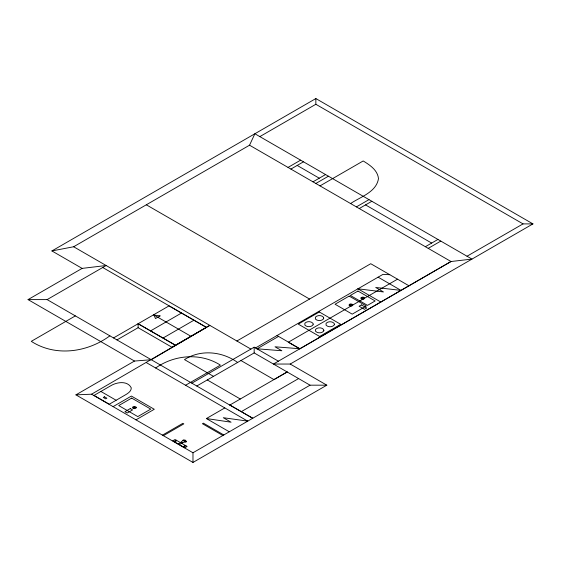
<?xml version="1.0" encoding="UTF-8"?>
<svg xmlns="http://www.w3.org/2000/svg" width="561" height="561" viewBox="0 0 561 561"><rect width="100%" height="100%" fill="white"/><g stroke="black" fill="none" stroke-linecap="round" stroke-linejoin="round"><path stroke-width="0.84" d="M82.123 268.389L28.05 299.602L47.124 299.602L106.148 265.521L82.123 268.389L51.9 250.942L73.638 246.756L249.54 145.201L254.883 133.749L471.983 259.091L451.009 261.517L299.911 348.753L274.995 346.789L281.86 350.758L256.91 348.781M102.719 267.506L206.399 327.365L91.555 394.201L75.917 394.867L192.977 462.446L326.818 385.176L290.212 364.04L273.424 364.04L451.009 261.517L249.54 145.201M116.134 400.259L125.923 394.565C128.371 393.086 131.295 391.066 131.288 387.896C127.578 380.379 116.758 382.069 110.706 385.779L94.024 395.414L109.276 404.215L116.134 400.259L100.882 391.452M51.9 250.942L315.85 98.554L532.95 223.895L290.212 364.04M259.841 136.611L315.85 104.276L523.034 223.895L532.95 223.895M288.031 167.423L300.619 160.158M290.9 169.078L303.487 161.806M75.349 315.899L31.29 341.34C55.56 357.041 87.327 352.434 109.879 335.836M312.982 181.827L325.569 174.555M315.836 183.475L328.423 176.21M320.008 185.887L363.184 160.965C369.839 165.004 377.658 170.172 378.479 178.622C376.347 192.241 360.421 196.827 350.597 203.545M113.518 337.939L169.015 305.899L206.399 327.365M116.947 339.917L138.118 327.701L171.968 347.245L175.404 345.26L138.118 323.739L138.118 327.701M356.389 206.89L368.977 199.625M359.25 208.538L371.838 201.273M150.579 330.892L181.476 313.052M163.048 338.045L193.938 320.212M75.917 394.867L134.479 361.053L151.267 359.727L209.835 325.387L175.509 345.204L138.118 323.739M155.663 367.995C174.513 354.692 200.628 352.511 220.403 365.134L185.551 385.253M113.112 406.62L131.393 396.066L154.282 409.278L136 419.831M236.882 341.004L370.744 263.719L408.969 285.787M425.364 246.707L437.945 239.442M191.855 383.163L254.168 347.196L278.389 361.179M255.5 347.96L382.981 274.364L389.783 274.708M428.218 248.362L440.806 241.09M257.029 348.844L278.551 336.418M196.778 386.01L254.168 352.918L310.037 385.176L326.818 385.176M397.525 279.182L288.305 342.238L299.742 348.844M467.025 256.23L523.034 223.895M162.431 435.126L182.858 423.331L183.812 423.885L163.384 435.68M224.807 407.917L206.378 418.555L229.26 431.767M229.8 405.07L287.148 371.964M287.19 371.985L273.985 379.608L240.964 360.541M173.987 441.577L176.35 440.252M178.258 444.039C180.859 443.407 184.141 437.11 186.497 441.507L182.57 442.741L179.289 444.635M241.328 411.634L298.592 378.57M183.559 447.103L185.88 445.757M91.555 394.201L192.977 452.762L310.037 385.176M357.974 288.803L383.479 291.958L375.695 287.463L401.003 290.388L378.114 277.169M247.689 421.129L223.264 417.7L231.048 422.195L206.406 418.534M153.567 314.819L190.95 336.284M297.19 165.439L319.272 178.195M365.548 204.905L431.654 243.074M357.939 288.824L380.821 302.035M146.316 204.8L309.553 299.048M277.022 335.541L299.911 348.753M73.638 246.756L250.886 349.089M237.64 362.462C222.254 351.403 200.782 349.138 184.485 359.601L213.538 376.375M207.275 379.944L240.304 399.011M229.877 405.028L252.766 418.24M47.124 299.602L252.688 418.289M146.309 362.595L247.731 421.15M28.05 299.602L134.479 361.053M223.811 434.957L203.384 423.162L202.43 423.709L222.857 435.504M181.308 442.278L182.339 442.874M180.579 442.699L175.053 439.508L172.725 440.848L184.779 447.804L187.101 446.465L181.61 443.295M315.85 98.554L315.85 104.276M254.168 347.196L254.168 352.918M192.977 452.762L192.977 462.446M313.185 324.167L312.87 325.1C310.899 327.217 306.846 327.217 304.875 325.1L304.875 323.227C306.853 321.109 310.899 321.109 312.87 323.227L313.185 324.167M323.718 318.087L323.402 319.02C321.432 321.137 317.372 321.137 315.401 319.02L315.408 317.147C317.379 315.03 321.425 315.03 323.402 317.147L323.718 318.087M323.865 330.331L323.55 331.263C321.579 333.381 317.526 333.381 315.555 331.263L315.555 329.391C317.526 327.28 321.579 327.28 323.55 329.391L323.865 330.331M334.398 324.251L334.083 325.184C332.112 327.301 328.052 327.301 326.081 325.184L326.088 323.311C328.059 321.201 332.105 321.201 334.083 323.311L334.398 324.251M351.957 305.009L350.877 305.626L349.805 305.009L350.884 304.385L351.957 305.009M363.78 298.179L362.708 298.803L361.628 298.179L362.708 297.554L363.78 298.179M135.446 407.559L134.367 408.184L133.287 407.559L134.367 406.935L135.446 407.559M364.594 298.179L363.808 299.09L362.708 299.272L361.137 298.817L360.814 298.179L361.137 297.547L362.708 297.092L363.801 297.274L364.594 298.179M136.26 407.559L135.937 408.198L134.367 408.646L132.796 408.198L132.48 407.559L132.803 406.928L134.367 406.466L135.937 406.928L136.26 407.559M352.771 305.009L351.978 305.913L350.877 306.096L349.307 305.64L348.991 305.009L349.784 304.104L350.884 303.915L352.448 304.371L352.771 305.009M185.971 441.956C179.976 439.705 184.38 439.333 185.908 441.493L185.971 441.956M160.053 315.906L155.488 318.557L153.945 315.037L160.053 315.906M104.444 396.802L103.287 397.469L105.713 398.871L106.871 398.198L104.444 396.802M131.688 398.1L118.722 405.582L137.789 416.592L150.762 409.109L131.688 398.1M130.271 408.604L124.935 411.683L127.221 413.008L132.564 409.923L130.271 408.604M319.321 311.965L298.27 324.118L319.63 336.453L340.681 324.3L319.321 311.965M349.166 296.089L335.05 304.237L352.217 314.146L366.326 305.997L349.166 296.089M357.974 291.047L350.345 295.451L367.511 305.359L375.141 300.955L357.974 291.047M361.41 304.918L359.117 306.243L364.461 309.321L366.747 308.003L361.41 304.918M175.965 441.135L175.207 440.918L175.965 441.135M184.359 445.981C183.167 446.254 185.558 446.731 184.359 445.981"/></g></svg>
